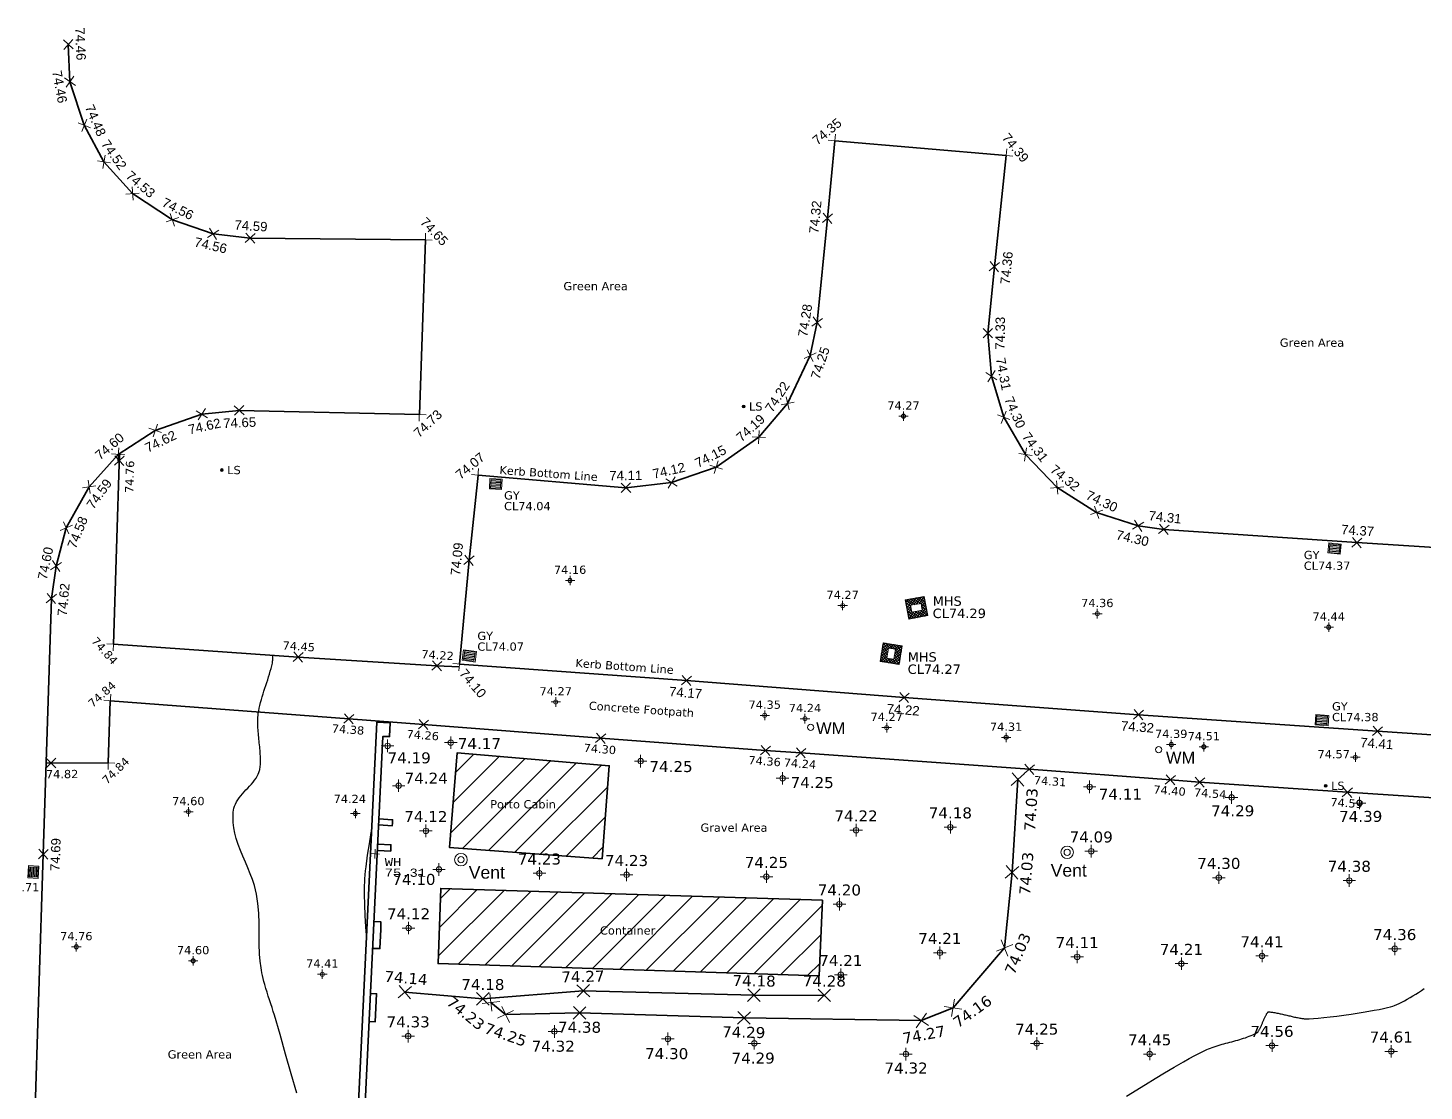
# Model space of a CAD drawing. Header units: metres. Extents: x 538443 to 538604, y 597904 to 598037.
# Drawn here: x 538469.62 to 538514.07, y 597942.54 to 597976.4 of the extents above; entities that cross this region are included whole.
import ezdxf
from ezdxf.enums import TextEntityAlignment as Align

# ---------------------------------------------------------------- set-up
doc = ezdxf.new("R2010")
doc.units = ezdxf.units.M
doc.header["$MEASUREMENT"] = 0
doc.header["$PDMODE"] = 1
doc.header["$PDSIZE"] = 0.1
doc.layers.get('0').update_dxf_attribs({"lineweight": 0})
for name, color, linetype in [('$DTM-CONTOUR-MAJ', 1, 'Continuous'), ('$DTM-CONTOUR-MIN', 4, 'Continuous'), ('POINTS', 7, 'Continuous'), ('Spot Height-Text', 7, 'Continuous')]:
    doc.layers.add(name, color=color, linetype=linetype)
for name, color, linetype, lineweight in [('Bollard Symbol', 7, 'Continuous', 0), ('Bollard Text', 7, 'Continuous', 0), ('Building Line', 5, 'Continuous', 35), ('Edge of Concrete Elevation', 32, 'Continuous', 0), ('Edge of Concrete Line', 32, 'Continuous', 35), ('Edge of Concrete Symbol', 32, 'Continuous', 0), ('Gully Elevation', 150, 'Continuous', 0), ('Gully Symbol', 150, 'Continuous', 0), ('Gully Text', 150, 'Continuous', 0), ('Kerb Elevation', 7, 'Continuous', 0), ('Kerb Line', 7, 'Continuous', 35), ('Kerb Symbol', 7, 'Continuous', 0), ('Lamp Standard Symbol', 5, 'Continuous', 0), ('Lamp Standard Text', 5, 'Continuous', 0), ('Manhole Square Elevation', 7, 'Continuous', 0), ('Manhole Square Symbol', 7, 'Continuous', 0), ('Manhole Square Text', 7, 'Continuous', 0), ('Spot Height Symbol', 1, 'Continuous', 0), ('Text', 7, 'Continuous', 0), ('Wall Height Elevation', 7, 'Continuous', 0), ('Wall Height Symbol', 7, 'Continuous', 0), ('Wall Height Text', 7, 'Continuous', 0), ('Wall Line', 251, 'Continuous', 35), ('Water Meter Symbol', 5, 'Continuous', 0), ('Water MeterText', 5, 'Continuous', 0)]:
    doc.layers.add(name, color=color, linetype=linetype, lineweight=lineweight)
doc.styles.add('2mm Arial', font='arial.ttf')
doc.styles.add('Contour', font='arial.ttf')
doc.styles.add('Edge Concrete 1.75', font='verdana.ttf')
doc.styles.add('Feature Height Text 1.75', font='cour.ttf')
doc.styles.add('Manhole Arial 2mm 115', font='verdana.ttf')
doc.styles.add('Spot Height Text', font='verdana.ttf')
doc.styles.add('Verdana 1.75', font='verdana.ttf')

# ---------------------------------------------------------------- blocks, each defined once
blk = doc.blocks.new('CROSS')
at = {"color": 0}
for points in [[(0.5, 0.5), (-0.5, -0.5)], [(0.5, -0.5), (-0.5, 0.5)]]:
    blk.add_lwpolyline(points, dxfattribs=at)
blk = doc.blocks.new('Gully')
for p, q in [((-0.31, -0.41), (-0.31, 0.41)), ((-0.29, -0.41), (-0.29, 0.41)), ((-0.16, -0.41), (-0.16, 0.41)), ((-0.14, -0.41), (-0.14, 0.41)), ((-0.01, -0.41), (-0.01, 0.41)), ((0.01, -0.41), (0.01, 0.41)), ((0.14, -0.41), (0.14, 0.41)), ((0.16, -0.41), (0.16, 0.41)), ((0.29, -0.41), (0.29, 0.41)), ((0.31, -0.41), (0.31, 0.41))]:
    blk.add_line(p, q)
for points in [[(0.5, 0.5), (-0.5, 0.5), (-0.5, -0.5), (0.5, -0.5)], [(0.43, 0.41), (-0.43, 0.41), (-0.43, -0.41), (0.43, -0.41)]]:
    blk.add_lwpolyline(points, close=True)
blk = doc.blocks.new('plus circle Colour 1')
at = {"color": 1, "lineweight": 0}
for p, q in [((0, 0), (0, 0.5)), ((0, 0), (-0.5, 0)), ((0.5, 0), (0, 0)), ((0, -0.5), (0, 0))]:
    blk.add_line(p, q, dxfattribs=at)
blk.add_circle((0, 0), 0.217, dxfattribs=at)
blk = doc.blocks.new('circle')
at = {"color": 0}
blk.add_circle((0, 0), 0.5, dxfattribs=at)
blk = doc.blocks.new('Bollard')
for radius in [0.5, 0.25]:
    blk.add_circle((0, 0), radius)

msp = doc.modelspace()

# ---------------------------------------------------------------- hatches: boundary and pattern name
at = {"layer": 'Lamp Standard Symbol'}
h = msp.add_hatch(color=256, dxfattribs=at)
h.dxf.hatch_style = 1
h.paths.add_polyline_path([(538492.363, 597964.343, 1), (538492.453, 597964.343, 1)])
h = msp.add_hatch(color=256, dxfattribs=at)
h.dxf.hatch_style = 1
h.paths.add_polyline_path([(538475.753, 597962.317, 1), (538475.843, 597962.317, 1)])
h = msp.add_hatch(color=256, dxfattribs=at)
h.dxf.hatch_style = 1
h.paths.add_polyline_path([(538510.894, 597952.261, 1), (538510.984, 597952.261, 1)])
at = {"layer": 'Text'}
h = msp.add_hatch(dxfattribs=at)
h.set_pattern_fill('ANSI31', color=5, scale=5)
h.paths.add_polyline_path([(538488.131, 597952.897), (538483.288, 597953.305), (538483.049, 597950.29), (538487.906, 597949.936)])
h.paths.add_polyline_path([(538494.922, 597948.612), (538482.768, 597948.991), (538482.679, 597946.599), (538494.811, 597946.205)])
h.paths.add_polyline_path([(538525.373, 597942.158), (538521.312, 597942.388), (538521.141, 597939.259), (538520.905, 597935.193), (538524.979, 597934.963)])
h.paths.add_polyline_path([(538524.839, 597938.412), (538524.986, 597938.412), (538524.986, 597938.265), (538524.839, 597938.265)], flags=16)
h.paths.add_polyline_path([(538538.361, 597941.842), (538525.396, 597942.563), (538524.977, 597934.924), (538533.053, 597934.778), (538536.505, 597936.416)])
h.paths.add_polyline_path([(538531.652, 597941.201), (538531.505, 597941.201), (538531.505, 597941.349), (538531.652, 597941.349)], flags=16)
h.paths.add_polyline_path([(538533.242, 597943.427), (538530.643, 597943.572), (538530.561, 597942.276), (538533.17, 597942.131)])
h.paths.add_polyline_path([(538484.264, 597951.466), (538486.505, 597951.466), (538486.505, 597951.885), (538484.264, 597951.885)], flags=24)
h.paths.add_polyline_path([(538485.116, 597949.654), (538486.698, 597949.654), (538486.698, 597950.2), (538485.116, 597950.2)], flags=9)
h.paths.add_polyline_path([(538487.769, 597947.448), (538489.662, 597947.448), (538489.662, 597947.857), (538487.769, 597947.857)], flags=24)
h.paths.add_polyline_path([(538494.185, 597945.769), (538495.768, 597945.764), (538495.769, 597946.313), (538494.187, 597946.318)], flags=9)
h.paths.add_polyline_path([(538494.714, 597946.43), (538496.292, 597946.43), (538496.292, 597946.966), (538494.714, 597946.966)], flags=9)
h.paths.add_polyline_path([(538520.951, 597938.856), (538523.041, 597938.856), (538523.041, 597939.611), (538520.951, 597939.611)], flags=25)
h.paths.add_polyline_path([(538520.978, 597938.535), (538523.013, 597938.535), (538523.013, 597939.125), (538520.978, 597939.125)], flags=25)
h.paths.add_polyline_path([(538525.015, 597938.378), (538527.105, 597938.378), (538527.105, 597939.133), (538525.015, 597939.133)], flags=24)
h.paths.add_polyline_path([(538529.462, 597938.175), (538532.727, 597938.175), (538532.727, 597938.698), (538529.462, 597938.698)], flags=24)
h.paths.add_polyline_path([(538531.739, 597941.495), (538532.932, 597941.495), (538532.932, 597942.095), (538531.739, 597942.095)], flags=24)
h.paths.add_polyline_path([(538531.736, 597940.966), (538533.339, 597940.966), (538533.339, 597941.579), (538531.736, 597941.579)], flags=24)
h.paths.add_polyline_path([(538525.042, 597938.057), (538527.077, 597938.057), (538527.077, 597938.647), (538525.042, 597938.647)], flags=24)

# ---------------------------------------------------------------- linework, layer by layer
at = {"layer": '$DTM-CONTOUR-MAJ'}
msp.add_lwpolyline([(538480.407, 597947.499), (538480.385, 597947.768), (538480.362, 597948.131), (538480.347, 597948.474), (538480.34, 597948.793), (538480.341, 597949.081), (538480.345, 597949.187), (538480.352, 597949.302), (538480.362, 597949.424), (538480.375, 597949.551), (538480.39, 597949.68), (538480.439, 597950.046), (538480.494, 597950.411), (538480.556, 597950.776), (538480.568, 597950.838)], dxfattribs=at)
at = {"layer": '$DTM-CONTOUR-MIN'}
for points in [[(538478.182, 597942.47), (538478, 597943.09), (538477.824, 597943.712), (538477.649, 597944.334), (538477.469, 597944.954), (538477.432, 597945.076), (538477.394, 597945.198), (538477.355, 597945.32), (538477.315, 597945.442), (538477.276, 597945.563), (538477.237, 597945.685), (538477.2, 597945.808), (538477.165, 597945.93), (538477.138, 597946.028), (538477.114, 597946.123), (538477.092, 597946.216), (538477.073, 597946.305), (538477.057, 597946.386), (538477.046, 597946.46), (538477.018, 597946.679), (538477, 597946.9), (538476.988, 597947.225), (538476.985, 597947.552), (538476.982, 597947.878), (538476.97, 597948.203), (538476.942, 597948.506), (538476.898, 597948.804), (538476.87, 597948.943), (538476.835, 597949.081), (538476.774, 597949.271), (538476.704, 597949.459), (538476.626, 597949.644), (538476.546, 597949.829), (538476.465, 597950.014), (538476.388, 597950.2), (538476.317, 597950.387), (538476.257, 597950.578), (538476.214, 597950.75), (538476.182, 597950.924), (538476.162, 597951.094), (538476.154, 597951.26), (538476.159, 597951.418), (538476.166, 597951.479), (538476.181, 597951.543), (538476.202, 597951.61), (538476.229, 597951.677), (538476.263, 597951.744), (538476.301, 597951.81), (538476.347, 597951.878), (538476.398, 597951.943), (538476.452, 597952.006), (538476.508, 597952.067), (538476.565, 597952.128), (538476.623, 597952.188), (538476.681, 597952.249), (538476.737, 597952.311), (538476.79, 597952.374), (538476.841, 597952.439), (538476.887, 597952.507), (538476.922, 597952.566), (538476.953, 597952.626), (538476.979, 597952.687), (538477, 597952.747), (538477.006, 597952.771), (538477.011, 597952.802), (538477.016, 597952.838), (538477.02, 597952.88), (538477.023, 597952.927), (538477.025, 597952.978), (538477.026, 597953.032), (538477.026, 597953.088), (538477.025, 597953.145), (538477.024, 597953.205), (538477.021, 597953.265), (538477.017, 597953.325), (538477.013, 597953.385), (538477.008, 597953.445), (538477.002, 597953.505), (538476.997, 597953.565), (538476.99, 597953.625), (538476.984, 597953.685), (538476.978, 597953.745), (538476.972, 597953.805), (538476.966, 597953.865), (538476.961, 597953.925), (538476.956, 597953.985), (538476.952, 597954.045), (538476.948, 597954.105), (538476.945, 597954.165), (538476.943, 597954.225), (538476.942, 597954.284), (538476.943, 597954.341), (538476.944, 597954.397), (538476.946, 597954.449), (538476.949, 597954.497), (538476.954, 597954.539), (538476.958, 597954.576), (538476.972, 597954.65), (538476.988, 597954.733), (538477.008, 597954.82), (538477.031, 597954.912), (538477.056, 597955.004), (538477.082, 597955.095), (538477.11, 597955.186), (538477.139, 597955.276), (538477.168, 597955.366), (538477.198, 597955.457), (538477.227, 597955.547), (538477.256, 597955.637), (538477.285, 597955.727), (538477.313, 597955.818), (538477.339, 597955.909), (538477.363, 597955.998), (538477.385, 597956.086), (538477.405, 597956.171), (538477.407, 597956.183), (538477.409, 597956.195), (538477.411, 597956.209), (538477.413, 597956.224), (538477.414, 597956.24), (538477.416, 597956.256), (538477.417, 597956.272), (538477.418, 597956.288), (538477.418, 597956.305), (538477.419, 597956.321), (538477.419, 597956.337), (538477.42, 597956.353), (538477.42, 597956.37), (538477.421, 597956.386), (538477.421, 597956.402), (538477.422, 597956.418)], [(538504.6, 597942.374), (538505.206, 597942.75), (538505.507, 597942.934), (538505.809, 597943.116), (538506.111, 597943.296), (538506.416, 597943.473), (538506.595, 597943.574), (538506.773, 597943.669), (538506.945, 597943.758), (538507.11, 597943.838), (538507.157, 597943.86), (538507.21, 597943.882), (538507.268, 597943.905), (538507.329, 597943.928), (538507.391, 597943.95), (538507.453, 597943.97), (538507.514, 597943.99), (538507.576, 597944.008), (538507.638, 597944.026), (538507.7, 597944.043), (538507.763, 597944.06), (538507.825, 597944.077), (538507.888, 597944.093), (538507.95, 597944.11), (538508.013, 597944.127), (538508.075, 597944.143), (538508.138, 597944.161), (538508.2, 597944.179), (538508.262, 597944.197), (538508.323, 597944.217), (538508.384, 597944.237), (538508.447, 597944.259), (538508.507, 597944.281), (538508.565, 597944.304), (538508.618, 597944.327), (538508.666, 597944.348), (538508.707, 597944.369), (538508.74, 597944.387), (538508.766, 597944.404), (538508.771, 597944.409), (538508.778, 597944.416), (538508.786, 597944.426), (538508.794, 597944.438), (538508.804, 597944.453), (538508.813, 597944.468), (538508.824, 597944.486), (538508.834, 597944.504), (538508.844, 597944.523), (538508.854, 597944.542), (538508.863, 597944.561), (538508.873, 597944.581), (538508.882, 597944.601), (538508.89, 597944.621), (538508.899, 597944.64), (538508.907, 597944.66), (538508.916, 597944.681), (538508.924, 597944.701), (538508.932, 597944.721), (538508.94, 597944.741), (538508.949, 597944.761), (538508.957, 597944.781), (538508.965, 597944.801), (538508.974, 597944.821), (538508.982, 597944.841), (538508.991, 597944.861), (538509, 597944.881), (538509.009, 597944.9), (538509.019, 597944.92), (538509.029, 597944.939), (538509.039, 597944.957), (538509.049, 597944.975), (538509.059, 597944.992), (538509.068, 597945.008), (538509.077, 597945.022), (538509.086, 597945.034), (538509.093, 597945.044), (538509.1, 597945.052), (538509.106, 597945.057), (538509.11, 597945.06), (538509.117, 597945.06), (538509.128, 597945.06), (538509.145, 597945.059), (538509.165, 597945.057), (538509.19, 597945.054), (538509.218, 597945.051), (538509.249, 597945.046), (538509.281, 597945.041), (538509.316, 597945.035), (538509.351, 597945.028), (538509.386, 597945.022), (538509.421, 597945.015), (538509.455, 597945.008), (538509.49, 597945), (538509.525, 597944.993), (538509.56, 597944.985), (538509.595, 597944.977), (538509.629, 597944.969), (538509.664, 597944.961), (538509.699, 597944.952), (538509.733, 597944.944), (538509.768, 597944.936), (538509.803, 597944.928), (538509.837, 597944.92), (538509.872, 597944.912), (538509.907, 597944.904), (538509.942, 597944.896), (538509.976, 597944.889), (538510.011, 597944.882), (538510.046, 597944.875), (538510.081, 597944.868), (538510.114, 597944.862), (538510.147, 597944.857), (538510.178, 597944.852), (538510.207, 597944.847), (538510.234, 597944.843), (538510.258, 597944.84), (538510.279, 597944.838), (538510.297, 597944.837), (538510.31, 597944.836), (538510.413, 597944.838), (538510.546, 597944.846), (538510.704, 597944.859), (538510.884, 597944.877), (538511.083, 597944.899), (538511.296, 597944.925), (538511.519, 597944.955), (538511.746, 597944.987), (538511.941, 597945.017), (538512.131, 597945.047), (538512.314, 597945.079), (538512.485, 597945.11), (538512.643, 597945.14), (538512.783, 597945.17), (538512.903, 597945.197), (538513.001, 597945.222), (538513.074, 597945.245), (538513.133, 597945.266), (538513.201, 597945.295), (538513.276, 597945.33), (538513.358, 597945.37), (538513.444, 597945.415), (538513.534, 597945.463), (538513.624, 597945.514), (538513.715, 597945.569), (538513.806, 597945.624), (538513.896, 597945.681), (538513.985, 597945.739), (538514.074, 597945.799)]]:
    msp.add_lwpolyline(points, dxfattribs=at)
at = {"layer": 'Building Line'}
for points in [[(538487.906, 597949.936), (538483.049, 597950.29), (538483.288, 597953.305), (538488.131, 597952.897), (538487.906, 597949.936)], [(538494.922, 597948.612), (538494.811, 597946.205), (538482.679, 597946.599), (538482.768, 597948.991), (538494.922, 597948.612)]]:
    msp.add_lwpolyline(points, dxfattribs=at)
at = {"layer": 'Edge of Concrete Line'}
for points in [[(538472.541, 597962.843), (538472.346, 597956.775), (538478.224, 597956.362), (538482.646, 597956.083), (538483.356, 597956.044)], [(538540.781, 597950.327), (538534.069, 597950.695), (538533.089, 597950.747), (538526.459, 597951.112), (538519.072, 597951.564), (538511.628, 597952.052), (538506.926, 597952.377), (538505.994, 597952.447), (538501.504, 597952.785), (538494.227, 597953.308), (538493.102, 597953.387), (538487.858, 597953.773), (538482.22, 597954.215), (538479.841, 597954.394), (538472.247, 597954.971), (538472.18, 597952.989), (538470.203, 597952.986)], [(538501.14, 597952.461), (538500.953, 597949.504), (538500.717, 597947.096), (538499.074, 597945.187), (538498.065, 597944.781), (538492.422, 597944.868), (538487.186, 597945.026), (538484.83, 597944.979), (538484.362, 597945.36)], [(538481.623, 597945.686), (538484.106, 597945.476), (538487.304, 597945.731), (538492.736, 597945.592), (538494.976, 597945.586)]]:
    msp.add_lwpolyline(points, dxfattribs=at)
at = {"layer": 'Kerb Line'}
for points in [[(538470.908, 597975.872), (538470.963, 597974.685), (538471.417, 597973.299), (538472.045, 597972.134), (538472.957, 597971.123), (538474.225, 597970.288), (538475.517, 597969.84), (538476.702, 597969.706), (538482.278, 597969.646), (538482.086, 597964.083), (538476.348, 597964.217), (538475.161, 597964.093), (538473.677, 597963.58), (538472.5, 597962.816), (538471.575, 597961.784), (538470.842, 597960.477), (538470.52, 597959.26), (538470.369, 597958.224), (538470.111, 597950.082), (538469.829, 597941.329)], [(538521.697, 597953.389), (538512.59, 597953.997), (538504.975, 597954.525), (538497.518, 597955.071), (538490.59, 597955.616), (538483.364, 597956.137), (538483.667, 597959.445), (538483.952, 597962.15), (538488.661, 597961.754), (538490.115, 597961.922), (538491.534, 597962.407), (538492.891, 597963.368), (538493.81, 597964.438), (538494.523, 597965.961), (538494.75, 597967.023), (538495.078, 597970.338), (538495.313, 597972.8), (538500.763, 597972.334), (538500.391, 597968.794), (538500.185, 597966.676), (538500.298, 597965.307), (538500.69, 597964), (538501.382, 597962.813), (538502.393, 597961.764), (538503.646, 597960.97), (538504.968, 597960.544), (538505.786, 597960.426), (538511.93, 597960.004), (538518.882, 597959.558)]]:
    msp.add_lwpolyline(points, dxfattribs=at)
at = {"layer": 'Manhole Square Symbol'}
for p, q in [((538497.552, 597958.179), (538498.155, 597958.29)), ((538497.665, 597957.568), (538497.552, 597958.179)), ((538497.552, 597958.179), (538497.782, 597958.019)), ((538497.568, 597958.092), (538497.73, 597957.98)), ((538497.569, 597958.086), (538497.644, 597958.196)), ((538497.584, 597958.006), (538497.746, 597957.893)), ((538497.585, 597958), (538497.729, 597958.211)), ((538497.601, 597957.913), (538497.814, 597958.227)), ((538497.617, 597957.827), (538497.728, 597957.99)), ((538497.638, 597958.195), (538497.867, 597958.034)), ((538497.723, 597958.21), (538497.952, 597958.05)), ((538497.725, 597958.008), (538498.055, 597958.069)), ((538497.765, 597957.789), (538497.725, 597958.008)), ((538497.742, 597958.011), (538497.899, 597958.243)), ((538497.808, 597958.226), (538498.038, 597958.066)), ((538497.827, 597958.027), (538497.985, 597958.259)), ((538497.893, 597958.242), (538498.204, 597958.025)), ((538497.913, 597958.043), (538498.07, 597958.274)), ((538497.979, 597958.258), (538498.188, 597958.111)), ((538497.998, 597958.059), (538498.155, 597958.29)), ((538498.096, 597957.85), (538498.055, 597958.069)), ((538498.058, 597958.051), (538498.22, 597957.939)), ((538498.06, 597958.041), (538498.171, 597958.204)), ((538498.064, 597958.273), (538498.172, 597958.198)), ((538498.076, 597957.954), (538498.187, 597958.118)), ((538498.092, 597957.868), (538498.203, 597958.031)), ((538498.268, 597957.679), (538498.155, 597958.29)), ((538497.6, 597957.92), (538497.762, 597957.807)), ((538497.616, 597957.833), (538497.927, 597957.616)), ((538497.632, 597957.747), (538497.842, 597957.601)), ((538497.633, 597957.741), (538497.744, 597957.904)), ((538497.648, 597957.66), (538497.757, 597957.585)), ((538497.649, 597957.654), (538497.76, 597957.818)), ((538497.665, 597957.568), (538497.822, 597957.8)), ((538497.665, 597957.568), (538498.268, 597957.679)), ((538497.75, 597957.584), (538497.908, 597957.815)), ((538497.765, 597957.789), (538498.096, 597957.85)), ((538497.783, 597957.792), (538498.012, 597957.632)), ((538497.836, 597957.599), (538497.993, 597957.831)), ((538497.868, 597957.808), (538498.098, 597957.648)), ((538497.921, 597957.615), (538498.078, 597957.847)), ((538497.953, 597957.824), (538498.183, 597957.664)), ((538498.006, 597957.631), (538498.219, 597957.945)), ((538498.039, 597957.84), (538498.268, 597957.679)), ((538498.074, 597957.965), (538498.236, 597957.852)), ((538498.09, 597957.879), (538498.252, 597957.766)), ((538498.092, 597957.647), (538498.235, 597957.858)), ((538498.177, 597957.663), (538498.251, 597957.772)), ((538496.847, 597956.814), (538496.75, 597956.223)), ((538497.113, 597956.77), (538496.805, 597956.557)), ((538497.026, 597956.784), (538496.818, 597956.641)), ((538496.94, 597956.799), (538496.832, 597956.724)), ((538496.833, 597956.73), (538496.998, 597956.508)), ((538496.847, 597956.814), (538497.46, 597956.713)), ((538496.847, 597956.814), (538497.012, 597956.592)), ((538496.934, 597956.8), (538497.05, 597956.643)), ((538497.02, 597956.785), (538497.137, 597956.629)), ((538497.2, 597956.756), (538497.039, 597956.645)), ((538497.107, 597956.771), (538497.223, 597956.615)), ((538497.286, 597956.741), (538497.126, 597956.631)), ((538497.194, 597956.757), (538497.417, 597956.456)), ((538497.373, 597956.727), (538497.213, 597956.616)), ((538497.46, 597956.713), (538497.232, 597956.556)), ((538497.28, 597956.742), (538497.431, 597956.54)), ((538497.46, 597956.713), (538497.362, 597956.122)), ((538497.367, 597956.728), (538497.445, 597956.623)), ((538496.977, 597956.38), (538496.75, 597956.223)), ((538496.75, 597956.223), (538497.362, 597956.122)), ((538496.991, 597956.464), (538496.763, 597956.306)), ((538496.764, 597956.312), (538496.842, 597956.208)), ((538497.005, 597956.547), (538496.777, 597956.39)), ((538496.778, 597956.396), (538496.929, 597956.193)), ((538497.019, 597956.631), (538496.791, 597956.474)), ((538496.792, 597956.48), (538497.016, 597956.179)), ((538496.806, 597956.563), (538496.971, 597956.341)), ((538496.819, 597956.647), (538496.985, 597956.425)), ((538496.997, 597956.319), (538496.836, 597956.209)), ((538497.083, 597956.305), (538496.923, 597956.194)), ((538497.021, 597956.648), (538496.968, 597956.324)), ((538496.968, 597956.324), (538497.188, 597956.288)), ((538496.986, 597956.321), (538497.102, 597956.165)), ((538497.17, 597956.291), (538497.01, 597956.18)), ((538497.021, 597956.648), (538497.241, 597956.612)), ((538497.072, 597956.307), (538497.189, 597956.15)), ((538497.405, 597956.379), (538497.096, 597956.166)), ((538497.159, 597956.293), (538497.276, 597956.136)), ((538497.391, 597956.295), (538497.183, 597956.152)), ((538497.241, 597956.612), (538497.188, 597956.288)), ((538497.418, 597956.462), (538497.191, 597956.305)), ((538497.197, 597956.344), (538497.362, 597956.122)), ((538497.432, 597956.546), (538497.204, 597956.389)), ((538497.211, 597956.427), (538497.376, 597956.205)), ((538497.446, 597956.629), (538497.218, 597956.472)), ((538497.225, 597956.511), (538497.39, 597956.289)), ((538497.238, 597956.595), (538497.404, 597956.373)), ((538497.377, 597956.211), (538497.27, 597956.137))]:
    msp.add_line(p, q, dxfattribs=at)
at = {"layer": 'POINTS'}
for p in [(538470.908, 597975.872), (538502.567, 597975.161), (538470.963, 597974.685), (538471.417, 597973.299), (538495.313, 597972.8), (538500.763, 597972.334), (538472.045, 597972.134), (538472.957, 597971.123), (538474.225, 597970.288), (538495.078, 597970.338), (538475.517, 597969.84), (538476.702, 597969.706), (538482.278, 597969.646), (538500.391, 597968.794), (538494.75, 597967.023), (538500.185, 597966.676), (538494.523, 597965.961), (538500.298, 597965.307), (538476.348, 597964.217), (538492.408, 597964.343), (538493.81, 597964.438), (538475.161, 597964.093), (538482.086, 597964.083), (538497.498, 597964.032), (538500.69, 597964), (538473.677, 597963.58), (538492.891, 597963.368), (538472.5, 597962.816), (538472.534, 597962.619), (538501.382, 597962.813), (538475.798, 597962.317), (538483.952, 597962.15), (538484.334, 597962.044), (538484.719, 597962.022), (538491.534, 597962.407), (538471.575, 597961.784), (538484.692, 597961.702), (538488.661, 597961.754), (538490.115, 597961.922), (538502.393, 597961.764), (538503.646, 597960.97), (538470.842, 597960.477), (538504.968, 597960.544), (538505.786, 597960.426), (538511.023, 597959.999), (538511.93, 597960.004), (538483.667, 597959.445), (538511.007, 597959.676), (538511.404, 597959.637), (538470.52, 597959.26), (538486.884, 597958.8), (538470.369, 597958.224), (538495.56, 597957.999), (538497.552, 597958.179), (538498.162, 597958.253), (538497.665, 597957.568), (538503.668, 597957.742), (538511.035, 597957.311), (538472.346, 597956.775), (538496.847, 597956.814), (538497.46, 597956.713), (538478.224, 597956.362), (538483.495, 597956.594), (538483.903, 597956.537), (538482.646, 597956.083), (538483.364, 597956.137), (538483.879, 597956.199), (538497.362, 597956.122), (538490.59, 597955.616), (538472.247, 597954.971), (538484.679, 597955.02), (538486.427, 597954.929), (538497.518, 597955.071), (538493.081, 597954.503), (538504.975, 597954.525), (538510.633, 597954.532), (538479.841, 597954.394), (538480.734, 597954.29), (538480.926, 597954.279), (538481.161, 597954.285), (538482.22, 597954.215), (538494.361, 597954.397), (538494.472, 597954.098), (538496.963, 597954.112), (538510.602, 597954.203), (538511.014, 597954.172), (538512.59, 597953.997), (538480.891, 597953.833), (538481.135, 597953.828), (538487.858, 597953.773), (538500.766, 597953.801), (538506.021, 597953.574), (538481.184, 597953.537), (538493.102, 597953.387), (538494.227, 597953.308), (538505.554, 597953.391), (538507.059, 597953.502), (538511.883, 597953.169), (538470.358, 597952.986), (538472.18, 597952.989), (538501.504, 597952.785), (538484.127, 597952.612), (538487.087, 597952.63), (538500.698, 597952.6), (538505.994, 597952.447), (538506.926, 597952.377), (538510.939, 597952.261), (538511.628, 597952.052), (538474.732, 597951.433), (538480.048, 597951.378), (538496.779, 597951.36), (538491.759, 597950.944), (538470.111, 597950.082), (538480.671, 597950.093), (538480.935, 597950.326), (538469.971, 597949.703), (538488.45, 597949.562), (538469.952, 597949.309), (538500.489, 597948.838), (538502.85, 597949.068), (538509.54, 597948.409), (538491.439, 597947.422), (538471.164, 597947.131), (538496.573, 597947.306), (538474.883, 597946.685), (538478.996, 597946.258), (538484.845, 597946.018), (538480.648, 597945.761), (538488.797, 597945.84), (538500.315, 597944.862), (538480.664, 597942.816), (538496.815, 597942.709)]:
    msp.add_point(p, dxfattribs=at)
at = {"layer": 'Wall Height Symbol'}
for p, q in [((538480.521, 597950.1), (538480.821, 597950.086)), ((538480.664, 597949.943), (538480.678, 597950.243))]:
    msp.add_line(p, q, dxfattribs=at)
at = {"layer": 'Wall Line'}
for points in [[(538480.927, 597953.832), (538480.927, 597953.832), (538480.927, 597953.832), (538480.927, 597953.832), (538480.927, 597953.832), (538479.407, 597922.313), (538479.193, 597922.323), (538480.734, 597954.29), (538481.16, 597954.27), (538481.16, 597954.27), (538481.135, 597953.828), (538480.927, 597953.832)], [(538480.791, 597951.012), (538481.218, 597950.984), (538481.225, 597951.075), (538481.234, 597951.178), (538480.8, 597951.207)], [(538480.762, 597950.405), (538481.182, 597950.381), (538481.176, 597950.286), (538481.172, 597950.18), (538480.752, 597950.204)], [(538480.601, 597947.082), (538480.828, 597947.073), (538480.854, 597947.684), (538480.863, 597947.927), (538480.643, 597947.936)], [(538480.532, 597945.643), (538480.724, 597945.637), (538480.683, 597944.743), (538480.489, 597944.749)]]:
    msp.add_lwpolyline(points, dxfattribs=at)
at = {"layer": 'Water Meter Symbol'}
for centre in [(538494.542, 597954.119), (538505.624, 597953.412)]:
    msp.add_circle(centre, 0.1, dxfattribs=at)

# ---------------------------------------------------------------- block references
at = {"layer": 'Bollard Symbol', "xscale": 0.4, "yscale": 0.4, "zscale": 0.4}
for p in [(538483.409, 597949.906), (538502.708, 597950.141)]:
    msp.add_blockref('Bollard', p, dxfattribs=at)
at = {"layer": 'Edge of Concrete Symbol'}
for p, xscale, yscale, zscale, rotation in [((538472.534, 597962.619), 0.3, 0.3, 0.3, 178.1574447254445), ((538472.346, 597956.775), 0.3, 0.3, 0.3, 222.0691670509867), ((538478.224, 597956.362), 0.3, 0.3, 0.3, 266.1853382640281), ((538482.646, 597956.083), 0.3, 0.3, 0.3, 266.3897871434397), ((538472.247, 597954.971), 0.3, 0.3, 0.3, 131.8594264708025), ((538479.841, 597954.394), 0.3, 0.3, 0.3, 85.6760159851424), ((538482.22, 597954.215), 0.3, 0.3, 0.3, 85.60722526550957), ((538487.858, 597953.773), 0.3, 0.3, 0.3, 85.65377137064887), ((538493.102, 597953.387), 0.3, 0.3, 0.3, 85.8866626169399), ((538470.358, 597952.986), 0.3, 0.3, 0.3, 90.09433982940298), ((538472.18, 597952.989), 0.3, 0.3, 0.3, 134.0791184564336), ((538494.227, 597953.308), 0.3, 0.3, 0.3, 85.9361808075946), ((538501.14, 597952.461), 0.4, 0.4, 0.4, 176.3814467961419), ((538501.504, 597952.785), 0.3, 0.3, 0.3, 85.79209496480577), ((538505.994, 597952.447), 0.3, 0.3, 0.3, 85.69985938006413), ((538506.926, 597952.377), 0.3, 0.3, 0.3, 85.87538259883506), ((538511.628, 597952.052), 0.3, 0.3, 0.3, 86.14765387794367), ((538500.953, 597949.504), 0.4, 0.4, 0.4, 175.3919779397575), ((538500.717, 597947.096), 0.4, 0.4, 0.4, 156.8426231178579), ((538481.623, 597945.686), 0.4, 0.4, 0.4, 265.1657076817204), ((538484.106, 597945.476), 0.4, 0.4, 0.4, 269.8623373914898), ((538484.362, 597945.36), 0.4, 0.4, 0.4, 50.8508763355809), ((538487.304, 597945.731), 0.4, 0.4, 0.4, 271.5465697356292), ((538492.736, 597945.592), 0.4, 0.4, 0.4, 269.1903509447903), ((538494.976, 597945.586), 0.4, 0.4, 0.4, 269.846529527931), ((538484.83, 597944.979), 0.4, 0.4, 0.4, 70.9968610251397), ((538487.186, 597945.026), 0.4, 0.4, 0.4, 89.70721478293318), ((538499.074, 597945.187), 0.4, 0.4, 0.4, 125.6007678986091), ((538492.422, 597944.868), 0.4, 0.4, 0.4, 88.69415290986598), ((538498.065, 597944.781), 0.4, 0.4, 0.4, 100.5177603167848)]:
    msp.add_blockref('CROSS', p, dxfattribs=dict(at, xscale=xscale, yscale=yscale, zscale=zscale, rotation=rotation))
at = {"layer": 'Gully Symbol'}
for p, xscale, yscale, zscale, rotation in [((538484.517, 597961.873), 0.3210191713091056, 0.3856280591542169, 0.3210191713091056, 266.729512077698), ((538511.221, 597959.817), 0.3230168992390743, 0.3989110176430108, 0.3230168992390743, 84.38944928370398), ((538483.676, 597956.398), 0.3380697068515079, 0.4119623769805625, 0.3380697068515079, 262.0469180246774), ((538510.82, 597954.352), 0.3303985740613183, 0.4131646161116272, 0.3303985740613183, 85.69701796813736), ((538469.798, 597949.514), 0.3283772857036777, 0.3944578557668139, 0.3283772857036777, 177.2391443491717)]:
    msp.add_blockref('Gully', p, dxfattribs=dict(at, xscale=xscale, yscale=yscale, zscale=zscale, rotation=rotation))
at = {"layer": 'Kerb Symbol', "xscale": 0.3, "yscale": 0.3, "zscale": 0.3}
for p, rotation in [((538470.908, 597975.872), 182.6529195972068), ((538470.963, 597974.685), 190.3948571957457), ((538471.417, 597973.299), 203.2319696526696), ((538495.313, 597972.8), 309.830211318047), ((538472.045, 597972.134), 215.1900207990254), ((538500.763, 597972.334), 219.5569697172522), ((538472.957, 597971.123), 229.3436499189934), ((538474.225, 597970.288), 243.755226844634), ((538495.078, 597970.338), 354.4484475538051), ((538475.517, 597969.84), 257.2122202941336), ((538476.702, 597969.706), 266.4659439044301), ((538482.278, 597969.646), 223.7033952573221), ((538500.391, 597968.794), 174.2229501123088), ((538494.75, 597967.023), 351.1420145936346), ((538500.185, 597966.676), 179.5817036133029), ((538494.523, 597965.961), 341.4239224782259), ((538500.298, 597965.307), 190.7069169007776), ((538475.161, 597964.093), 102.5166968705497), ((538476.348, 597964.217), 92.3129922013536), ((538482.086, 597964.083), 133.3427511459178), ((538493.81, 597964.438), 327.1272752098499), ((538473.677, 597963.58), 116.028770039775), ((538500.69, 597964), 203.4683255902712), ((538492.891, 597963.368), 312.3233913968718), ((538472.5, 597962.816), 130.5587407323562), ((538501.382, 597962.813), 217.0923181347824), ((538491.534, 597962.407), 297.0876351656489), ((538471.575, 597961.784), 144.4223525951651), ((538483.952, 597962.15), 309.5892716921783), ((538490.115, 597961.922), 282.730416687269), ((538488.661, 597961.754), 270.8919904441689), ((538502.393, 597961.764), 230.7908118989099), ((538503.646, 597960.97), 244.888724894404), ((538470.842, 597960.477), 157.9475673919569), ((538504.968, 597960.544), 256.9652487285206), ((538505.786, 597960.426), 263.9311402180752), ((538511.93, 597960.004), 266.2000409599286), ((538470.52, 597959.26), 168.4436790886371), ((538483.667, 597959.445), 354.3760064114737), ((538470.369, 597958.224), 174.946206250664), ((538483.364, 597956.137), 40.32129970795548), ((538490.59, 597955.616), 85.68904246377284), ((538497.518, 597955.071), 85.65715251830774), ((538504.975, 597954.525), 85.92296394967337), ((538512.59, 597953.997), 86.10706842960029), ((538470.111, 597950.082), 178.1698773453607)]:
    msp.add_blockref('CROSS', p, dxfattribs=dict(at, rotation=rotation))
at = {"layer": 'Lamp Standard Symbol'}
for p, xscale, yscale, zscale, rotation in [((538492.408, 597964.343), 0.08999999999999998, 0.08999999999999998, 0.08999999999999998, 76.92519670940372), ((538475.798, 597962.317), 0.08999999999999998, 0.08999999999999998, 0.08999999999999998, 76.92519670940372), ((538475.798, 597962.317), 0.045, 0.045, 0.045, 123.5645012528522), ((538510.939, 597952.261), 0.08999999999999998, 0.08999999999999998, 0.08999999999999998, 76.92519670940372), ((538510.939, 597952.261), 0.045, 0.045, 0.045, 56.89610955025436)]:
    msp.add_blockref('circle', p, dxfattribs=dict(at, xscale=xscale, yscale=yscale, zscale=zscale, rotation=rotation))
at = {"layer": 'Spot Height Symbol'}
for p, xscale, yscale, zscale in [((538497.498, 597964.032), 0.3, 0.3, 0.3), ((538497.498, 597964.032), 0.3, 0.3, 0.3), ((538486.884, 597958.8), 0.3, 0.3, 0.3), ((538486.884, 597958.8), 0.3, 0.3, 0.3), ((538495.56, 597957.999), 0.3, 0.3, 0.3), ((538495.56, 597957.999), 0.3, 0.3, 0.3), ((538503.668, 597957.742), 0.3, 0.3, 0.3), ((538503.668, 597957.742), 0.3, 0.3, 0.3), ((538511.035, 597957.311), 0.3, 0.3, 0.3), ((538511.035, 597957.311), 0.3, 0.3, 0.3), ((538486.427, 597954.929), 0.3, 0.3, 0.3), ((538486.427, 597954.929), 0.3, 0.3, 0.3), ((538493.081, 597954.503), 0.3, 0.3, 0.3), ((538493.081, 597954.503), 0.3, 0.3, 0.3), ((538494.361, 597954.397), 0.3, 0.3, 0.3), ((538494.361, 597954.397), 0.3, 0.3, 0.3), ((538496.963, 597954.112), 0.3, 0.3, 0.3), ((538496.963, 597954.112), 0.3, 0.3, 0.3), ((538481.073, 597953.53), 0.4, 0.4, 0.4), ((538481.073, 597953.53), 0.4, 0.4, 0.4), ((538483.085, 597953.635), 0.4, 0.4, 0.4), ((538483.085, 597953.635), 0.4, 0.4, 0.4), ((538500.766, 597953.801), 0.3, 0.3, 0.3), ((538500.766, 597953.801), 0.3, 0.3, 0.3), ((538506.021, 597953.574), 0.3, 0.3, 0.3), ((538506.021, 597953.574), 0.3, 0.3, 0.3), ((538507.059, 597953.502), 0.3, 0.3, 0.3), ((538507.059, 597953.502), 0.3, 0.3, 0.3), ((538489.129, 597953.046), 0.4, 0.4, 0.4), ((538489.129, 597953.046), 0.4, 0.4, 0.4), ((538511.883, 597953.169), 0.3, 0.3, 0.3), ((538511.883, 597953.169), 0.3, 0.3, 0.3), ((538493.647, 597952.498), 0.4, 0.4, 0.4), ((538493.647, 597952.498), 0.4, 0.4, 0.4), ((538481.426, 597952.263), 0.4, 0.4, 0.4), ((538481.426, 597952.263), 0.4, 0.4, 0.4), ((538503.423, 597952.225), 0.4, 0.4, 0.4), ((538503.423, 597952.225), 0.4, 0.4, 0.4), ((538507.943, 597951.889), 0.4, 0.4, 0.4), ((538507.943, 597951.889), 0.4, 0.4, 0.4), ((538512.017, 597951.711), 0.4, 0.4, 0.4), ((538512.017, 597951.711), 0.4, 0.4, 0.4), ((538474.732, 597951.433), 0.3, 0.3, 0.3), ((538474.732, 597951.433), 0.3, 0.3, 0.3), ((538480.048, 597951.378), 0.3, 0.3, 0.3), ((538480.048, 597951.378), 0.3, 0.3, 0.3), ((538482.292, 597950.825), 0.4, 0.4, 0.4), ((538482.292, 597950.825), 0.4, 0.4, 0.4), ((538495.988, 597950.846), 0.4, 0.4, 0.4), ((538495.988, 597950.846), 0.4, 0.4, 0.4), ((538498.99, 597950.941), 0.4, 0.4, 0.4), ((538498.99, 597950.941), 0.4, 0.4, 0.4), ((538503.473, 597950.176), 0.4, 0.4, 0.4), ((538503.473, 597950.176), 0.4, 0.4, 0.4), ((538482.709, 597949.597), 0.4, 0.4, 0.4), ((538482.709, 597949.597), 0.4, 0.4, 0.4), ((538485.907, 597949.472), 0.4, 0.4, 0.4), ((538485.907, 597949.472), 0.4, 0.4, 0.4), ((538488.68, 597949.425), 0.4, 0.4, 0.4), ((538488.68, 597949.425), 0.4, 0.4, 0.4), ((538493.133, 597949.365), 0.4, 0.4, 0.4), ((538493.133, 597949.365), 0.4, 0.4, 0.4), ((538507.537, 597949.333), 0.4, 0.4, 0.4), ((538507.537, 597949.333), 0.4, 0.4, 0.4), ((538511.691, 597949.241), 0.4, 0.4, 0.4), ((538511.691, 597949.241), 0.4, 0.4, 0.4), ((538495.457, 597948.487), 0.4, 0.4, 0.4), ((538495.457, 597948.487), 0.4, 0.4, 0.4), ((538481.741, 597947.729), 0.4, 0.4, 0.4), ((538481.741, 597947.729), 0.4, 0.4, 0.4), ((538471.164, 597947.131), 0.3, 0.3, 0.3), ((538471.164, 597947.131), 0.3, 0.3, 0.3), ((538498.655, 597946.942), 0.4, 0.4, 0.4), ((538498.655, 597946.942), 0.4, 0.4, 0.4), ((538503.027, 597946.811), 0.4, 0.4, 0.4), ((538503.027, 597946.811), 0.4, 0.4, 0.4), ((538508.911, 597946.839), 0.4, 0.4, 0.4), ((538508.911, 597946.839), 0.4, 0.4, 0.4), ((538513.137, 597947.067), 0.4, 0.4, 0.4), ((538513.137, 597947.067), 0.4, 0.4, 0.4), ((538474.883, 597946.685), 0.3, 0.3, 0.3), ((538474.883, 597946.685), 0.3, 0.3, 0.3), ((538495.503, 597946.239), 0.4, 0.4, 0.4), ((538495.503, 597946.239), 0.4, 0.4, 0.4), ((538506.345, 597946.596), 0.4, 0.4, 0.4), ((538506.345, 597946.596), 0.4, 0.4, 0.4), ((538478.996, 597946.258), 0.3, 0.3, 0.3), ((538478.996, 597946.258), 0.3, 0.3, 0.3), ((538481.729, 597944.287), 0.4, 0.4, 0.4), ((538481.729, 597944.287), 0.4, 0.4, 0.4), ((538486.385, 597944.436), 0.4, 0.4, 0.4), ((538486.385, 597944.436), 0.4, 0.4, 0.4), ((538489.996, 597944.199), 0.4, 0.4, 0.4), ((538489.996, 597944.199), 0.4, 0.4, 0.4), ((538492.748, 597944.057), 0.4, 0.4, 0.4), ((538492.748, 597944.057), 0.4, 0.4, 0.4), ((538501.74, 597944.055), 0.4, 0.4, 0.4), ((538501.74, 597944.055), 0.4, 0.4, 0.4), ((538497.574, 597943.714), 0.4, 0.4, 0.4), ((538497.574, 597943.714), 0.4, 0.4, 0.4), ((538505.336, 597943.716), 0.4, 0.4, 0.4), ((538505.336, 597943.716), 0.4, 0.4, 0.4), ((538509.23, 597943.984), 0.4, 0.4, 0.4), ((538509.23, 597943.984), 0.4, 0.4, 0.4), ((538513.025, 597943.802), 0.4, 0.4, 0.4), ((538513.025, 597943.802), 0.4, 0.4, 0.4)]:
    msp.add_blockref('plus circle Colour 1', p, dxfattribs=dict(at, xscale=xscale, yscale=yscale, zscale=zscale))

# ---------------------------------------------------------------- texts
at = {"layer": 'Bollard Text', "style": '2mm Arial'}
for p in [(538484.233, 597949.503), (538502.758, 597949.567)]:
    msp.add_text('Vent', height=0.4, dxfattribs=at).set_placement(p, align=Align.MIDDLE_CENTER)
at = {"layer": 'Edge of Concrete Elevation', "style": 'Edge Concrete 1.75'}
for s, height, rotation, p in [('74.76', 0.2625, 88.1574, (538472.861, 597962.103)), ('74.84', 0.2625, -47.9308, (538472.068, 597956.562)), ('74.45', 0.2625, -3.8147, (538478.247, 597956.702)), ('74.22', 0.2625, -3.6102, (538482.667, 597956.424)), ('74.84', 0.2625, 41.8594, (538471.979, 597955.177)), ('74.38', 0.2625, -4.324, (538479.815, 597954.054)), ('74.26', 0.2625, -4.3928, (538482.194, 597953.875)), ('74.30', 0.2625, -4.3462, (538487.832, 597953.433)), ('74.84', 0.2625, 44.0791, (538472.417, 597952.744)), ('74.36', 0.2625, -4.1133, (538493.078, 597953.047)), ('74.24', 0.2625, -4.0638, (538494.203, 597952.968)), ('74.82', 0.2625, 0.0943, (538470.713, 597952.634)), ('74.31', 0.2625, -4.2079, (538502.165, 597952.407)), ('74.40', 0.2625, -4.3001, (538505.968, 597952.107)), ('74.03', 0.35, 86.3814, (538501.556, 597951.503)), ('74.54', 0.2625, -4.1246, (538507.262, 597952.016)), ('74.59', 0.2625, -3.8523, (538511.605, 597951.712)), ('74.03', 0.35, 85.392, (538501.407, 597949.467)), ('74.03', 0.35, 66.8426, (538501.135, 597946.917)), ('74.14', 0.35, 355.1657, (538481.661, 597946.139)), ('74.18', 0.35, 359.8623, (538484.107, 597945.931)), ('74.27', 0.35, 1.5466, (538487.292, 597946.186)), ('74.18', 0.35, 359.1904, (538492.742, 597946.047)), ('74.28', 0.35, 359.8465, (538494.977, 597946.041)), ('74.23', 0.35, 320.8509, (538483.564, 597945.016)), ('74.16', 0.35, 35.6008, (538499.689, 597945.075)), ('74.25', 0.35, 340.9969, (538484.831, 597944.335)), ('74.38', 0.35, 359.7072, (538487.184, 597944.571)), ('74.29', 0.35, 358.6942, (538492.412, 597944.413)), ('74.27', 0.35, 10.5178, (538498.148, 597944.334))]:
    msp.add_text(s, height=height, rotation=rotation, dxfattribs=at).set_placement(p, align=Align.MIDDLE_CENTER)
at = {"layer": 'Gully Elevation', "style": 'Spot Height Text'}
for s, p in [('CL74.04', (538484.782, 597961.169)), ('CL74.37', (538510.242, 597959.271)), ('CL74.07', (538483.932, 597956.694)), ('CL74.38', (538511.14, 597954.449)), ('CL74.71', (538468.504, 597949.028))]:
    msp.add_text(s, height=0.2625, dxfattribs=at).set_placement(p, align=Align.MIDDLE_LEFT)
at = {"layer": 'Gully Text', "style": 'Spot Height Text'}
for p in [(538484.782, 597961.51), (538510.242, 597959.612), (538483.932, 597957.035), (538511.14, 597954.791)]:
    msp.add_text('GY', height=0.2625, dxfattribs=at).set_placement(p, align=Align.MIDDLE_LEFT)
at = {"layer": 'Kerb Elevation', "style": '2mm Arial'}
for s, rotation, p in [('74.46', -87.3471, (538471.298, 597975.89)), ('74.46', -79.6051, (538470.636, 597974.524)), ('74.48', -66.768, (538471.775, 597973.453)), ('74.35', 39.8302, (538495.063, 597973.099)), ('74.52', -54.81, (538472.364, 597972.359)), ('74.39', -50.443, (538501.064, 597972.582)), ('74.53', -40.6564, (538473.211, 597971.419)), ('74.56', -26.2448, (538474.397, 597970.638)), ('74.32', 84.4484, (538494.69, 597970.376)), ('74.59', -3.5341, (538476.726, 597970.095)), ('74.65', -46.2966, (538482.56, 597969.915)), ('74.56', -12.7878, (538475.443, 597969.474)), ('74.36', 84.223, (538500.779, 597968.755)), ('74.28', 81.142, (538494.365, 597967.083)), ('74.33', 89.5817, (538500.575, 597966.673)), ('74.25', 71.4239, (538494.846, 597965.73)), ('74.31', -79.2931, (538500.681, 597965.379)), ('74.22', 57.1273, (538493.482, 597964.65)), ('74.30', -66.5317, (538501.048, 597964.155)), ('74.73', 43.3428, (538482.354, 597963.799)), ('74.62', 12.5167, (538475.246, 597963.712)), ('74.65', 2.313, (538476.364, 597963.827)), ('74.19', 42.3234, (538492.628, 597963.656)), ('74.60', 40.5587, (538472.22, 597963.074)), ('74.62', 26.0288, (538473.848, 597963.23)), ('74.31', -52.9077, (538501.693, 597963.048)), ('74.07', 39.5893, (538483.703, 597962.451)), ('74.15', 27.0876, (538491.356, 597962.754)), ('74.12', 12.7304, (538490.029, 597962.302)), ('74.32', -39.2092, (538502.64, 597962.066)), ('74.59', 54.4224, (538471.892, 597961.557)), ('74.11', 0.892, (538488.655, 597962.144)), ('74.30', -25.1113, (538503.812, 597961.323)), ('74.58', 67.9476, (538471.203, 597960.331)), ('74.31', -6.0689, (538505.827, 597960.814)), ('74.30', -13.0348, (538504.789, 597960.147)), ('74.37', -3.8, (538511.956, 597960.393)), ('74.60', 78.4437, (538470.183, 597959.347)), ('74.09', 84.376, (538483.279, 597959.483)), ('74.62', 84.9462, (538470.757, 597958.19)), ('74.10', -49.6787, (538483.788, 597955.524)), ('74.17', -4.311, (538490.561, 597955.227)), ('74.22', -4.3428, (538497.488, 597954.682)), ('74.32', -4.077, (538504.947, 597954.136)), ('74.41', -3.8929, (538512.564, 597953.608)), ('74.69', 88.1699, (538470.501, 597950.07))]:
    msp.add_text(s, height=0.3, rotation=rotation, dxfattribs=at).set_placement(p, align=Align.MIDDLE_CENTER)
at = {"layer": 'Lamp Standard Text', "style": 'Verdana 1.75'}
for p in [(538492.579, 597964.343), (538475.969, 597962.317), (538511.11, 597952.261)]:
    msp.add_text('LS', height=0.2625, dxfattribs=at).set_placement(p, align=Align.MIDDLE_LEFT)
at = {"layer": 'Manhole Square Elevation', "style": 'Manhole Arial 2mm 115'}
for s, p in [('CL74.29', (538498.427, 597957.753)), ('CL74.27', (538497.631, 597955.974))]:
    msp.add_text(s, height=0.3, dxfattribs=at).set_placement(p, align=Align.MIDDLE_LEFT)
at = {"layer": 'Manhole Square Text', "style": 'Manhole Arial 2mm 115'}
for p in [(538498.427, 597958.143), (538497.631, 597956.364)]:
    msp.add_text('MHS', height=0.3, dxfattribs=at).set_placement(p, align=Align.MIDDLE_LEFT)
at = {"layer": 'Spot Height-Text', "style": 'Spot Height Text'}
for s, height, p in [('74.27', 0.2625, (538497.498, 597964.373)), ('74.16', 0.2625, (538486.884, 597959.141)), ('74.27', 0.2625, (538495.56, 597958.34)), ('74.36', 0.2625, (538503.668, 597958.083)), ('74.44', 0.2625, (538511.035, 597957.652)), ('74.27', 0.2625, (538486.427, 597955.27)), ('74.35', 0.2625, (538493.081, 597954.844)), ('74.24', 0.2625, (538494.361, 597954.738)), ('74.27', 0.2625, (538496.963, 597954.453)), ('74.31', 0.2625, (538500.766, 597954.142)), ('74.39', 0.2625, (538506.021, 597953.915)), ('74.17', 0.35, (538483.997, 597953.603)), ('74.51', 0.2625, (538507.059, 597953.843)), ('74.19', 0.35, (538481.761, 597953.151)), ('74.57', 0.2625, (538511.195, 597953.269)), ('74.24', 0.35, (538482.303, 597952.503)), ('74.25', 0.35, (538490.097, 597952.873)), ('74.25', 0.35, (538494.591, 597952.363)), ('74.60', 0.2625, (538474.732, 597951.774)), ('74.24', 0.2625, (538479.871, 597951.843)), ('74.11', 0.35, (538504.401, 597951.991)), ('74.12', 0.35, (538482.292, 597951.28)), ('74.22', 0.35, (538495.988, 597951.301)), ('74.18', 0.35, (538498.99, 597951.396)), ('74.29', 0.35, (538507.979, 597951.464)), ('74.39', 0.35, (538512.053, 597951.286)), ('74.09', 0.35, (538503.473, 597950.631)), ('74.23', 0.35, (538485.907, 597949.927)), ('74.23', 0.35, (538488.68, 597949.88)), ('74.25', 0.35, (538493.133, 597949.82)), ('74.30', 0.35, (538507.537, 597949.788)), ('74.38', 0.35, (538511.691, 597949.696)), ('74.10', 0.35, (538481.912, 597949.279)), ('74.20', 0.35, (538495.457, 597948.942)), ('74.12', 0.35, (538481.741, 597948.184)), ('74.76', 0.2625, (538471.164, 597947.472)), ('74.21', 0.35, (538498.655, 597947.397)), ('74.11', 0.35, (538503.027, 597947.266)), ('74.41', 0.35, (538508.911, 597947.294)), ('74.36', 0.35, (538513.137, 597947.522)), ('74.60', 0.2625, (538474.883, 597947.026)), ('74.21', 0.35, (538495.503, 597946.694)), ('74.21', 0.35, (538506.345, 597947.051)), ('74.41', 0.2625, (538478.996, 597946.599)), ('74.33', 0.35, (538481.729, 597944.742)), ('74.25', 0.35, (538501.74, 597944.51)), ('74.45', 0.35, (538505.336, 597944.171)), ('74.56', 0.35, (538509.23, 597944.439)), ('74.61', 0.35, (538513.025, 597944.257)), ('74.32', 0.35, (538486.348, 597943.966)), ('74.30', 0.35, (538489.959, 597943.729)), ('74.29', 0.35, (538492.711, 597943.587)), ('74.32', 0.35, (538497.58, 597943.27))]:
    msp.add_text(s, height=height, dxfattribs=at).set_placement(p, align=Align.MIDDLE_CENTER)
at = {"layer": 'Text', "style": 'Spot Height Text'}
for s, p in [('Green Area', (538487.697, 597968.175)), ('Green Area', (538510.503, 597966.375)), ('Porto Cabin', (538485.385, 597951.672)), ('Gravel Area', (538492.102, 597950.927)), ('Container', (538488.716, 597947.653)), ('Green Area', (538475.098, 597943.705))]:
    msp.add_text(s, height=0.2625, dxfattribs=at).set_placement(p, align=Align.MIDDLE_CENTER)
for s, p in [('Kerb Bottom Line', (538486.199, 597962.208)), ('Kerb Bottom Line', (538488.619, 597956.063)), ('Concrete Footpath', (538489.154, 597954.697))]:
    msp.add_text(s, height=0.2625, rotation=355.881, dxfattribs=at).set_placement(p, align=Align.MIDDLE_CENTER)
at = {"layer": 'Wall Height Elevation', "style": 'Feature Height Text 1.75'}
msp.add_text('75.31', height=0.2625, dxfattribs=at).set_placement((538480.983, 597949.492), align=Align.MIDDLE_LEFT)
at = {"layer": 'Wall Height Text', "style": 'Feature Height Text 1.75'}
msp.add_text('WH', height=0.2625, dxfattribs=at).set_placement((538480.983, 597949.833), align=Align.MIDDLE_LEFT)
at = {"layer": 'Water MeterText', "style": 'Contour'}
for p in [(538494.716, 597954.098), (538505.854, 597953.157)]:
    msp.add_text('WM', height=0.375, dxfattribs=at).set_placement(p, align=Align.MIDDLE_LEFT)

doc.saveas('drawing.dxf')
